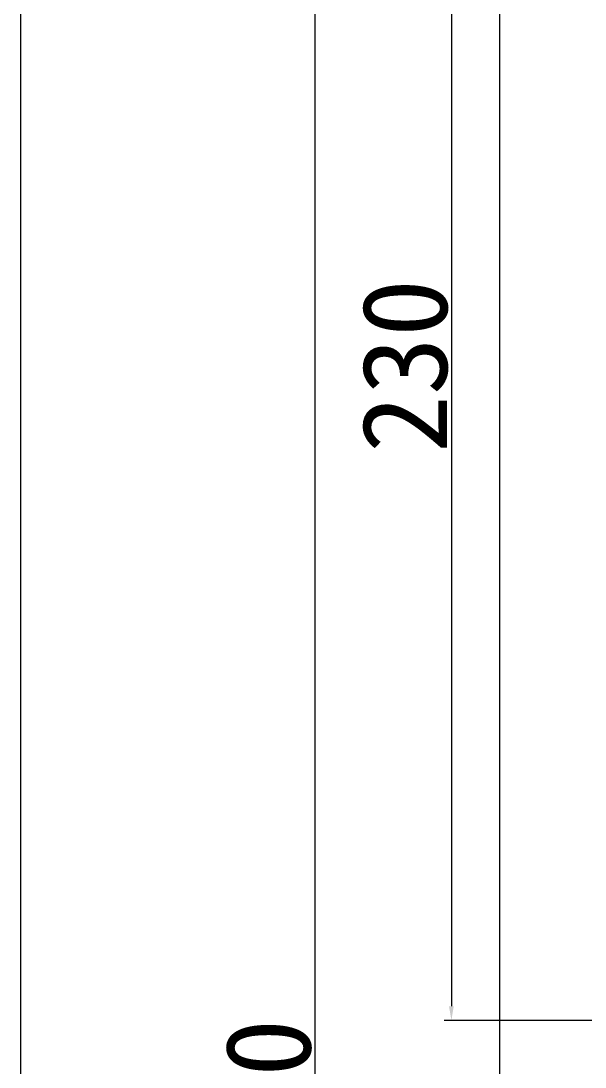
# Model space of a CAD drawing. Header units: millimetres. Extents: x 336 to 12810, y -1577 to 4105.
# Drawn here: x 10392.6 to 10491.7, y 1617.4 to 1801.2 of the extents above; entities that cross this region are included whole.
import ezdxf

# ---------------------------------------------------------------- set-up
doc = ezdxf.new("R2010")
doc.units = ezdxf.units.MM
doc.styles.get("Standard").update_dxf_attribs({"font": ''})
doc.styles.get('Standard').set_extended_font_data('SimSun')
doc.dimstyles.new('ISO-25', dxfattribs={"dimtxt": 2.5, "dimasz": 2.5, "dimexe": 1.25, "dimexo": 0.625, "dimtad": 1, "dimtxsty": 'Standard', "dimcen": 2.5, "dimadec": 0, "dimazin": 0, "dimtfac": 1, "dimtmove": 0, "dimatfit": 3, "dimfxl": 1, "dimarcsym": 0})

# ---------------------------------------------------------------- blocks, each defined once
blk = doc.blocks.new('*D900')
at = {"color": 0, "lineweight": -2}
for p, q in [((10476.09, 1855.54), (10442.96, 1855.54)), ((10444.21, 1853.04), (10444.21, 1368.04)), ((10476.09, 1365.54), (10442.96, 1365.54))]:
    blk.add_line(p, q, dxfattribs=at)
at = {"color": 0}
for points in [[(10444.62, 1853.04), (10443.79, 1853.04), (10444.21, 1855.54)], [(10443.79, 1368.04), (10444.62, 1368.04), (10444.21, 1365.54)]]:
    blk.add_solid(points, dxfattribs=at)
at = {"layer": 'Defpoints', "color": 0}
for p in [(10476.72, 1855.54), (10444.21, 1365.54), (10476.72, 1365.54)]:
    blk.add_point(p, dxfattribs=at)
at = {"color": 0, "insert": (10436.08, 1610.54), "char_height": 2.5, "attachment_point": 5, "rotation": 90}
blk.add_mtext('{\\H6x;490}', dxfattribs=at)
blk = doc.blocks.new('*D909')
at = {"color": 0, "lineweight": -2}
for p, q in [((10506.09, 1855.54), (10466.96, 1855.54)), ((10468.21, 1853.04), (10468.21, 1628.04)), ((10506.09, 1625.54), (10466.96, 1625.54))]:
    blk.add_line(p, q, dxfattribs=at)
at = {"color": 0}
for points in [[(10468.62, 1853.04), (10467.79, 1853.04), (10468.21, 1855.54)], [(10467.79, 1628.04), (10468.62, 1628.04), (10468.21, 1625.54)]]:
    blk.add_solid(points, dxfattribs=at)
at = {"layer": 'Defpoints', "color": 0}
for p in [(10506.72, 1855.54), (10468.21, 1625.54), (10506.72, 1625.54)]:
    blk.add_point(p, dxfattribs=at)
at = {"color": 0, "insert": (10460.08, 1740.54), "char_height": 2.5, "attachment_point": 5, "rotation": 90}
blk.add_mtext('{\\H6x;230}', dxfattribs=at)

msp = doc.modelspace()

# ---------------------------------------------------------------- linework, layer by layer
at = {"color": 1}
msp.add_lwpolyline([(10392.589, 1948.152), (11572.212, 1948.152), (11572.212, 1252.413), (10392.589, 1252.413)], close=True, dxfattribs=at)
msp.add_lwpolyline([(10476.716, 1855.542), (11476.716, 1855.542), (11476.716, 1365.542), (10476.716, 1365.542)], close=True)

# ---------------------------------------------------------------- dimensions: what is measured, and where the dimension line sits
dim = msp.add_linear_dim(base=(10444.205, 1365.542), p1=(10476.716, 1855.542), p2=(10476.716, 1365.542), angle=90, text='{\\H6x;<>}', dimstyle='ISO-25')
dim.commit()
dim.dimension.update_dxf_attribs({"geometry": '*D900', "text_midpoint": (10436.08, 1610.542)})
dim = msp.add_linear_dim(base=(10468.207, 1625.542), p1=(10506.716, 1855.542), p2=(10506.716, 1625.542), angle=90, text='{\\H6x;<>}', dimstyle='ISO-25')
dim.commit()
dim.dimension.update_dxf_attribs({"geometry": '*D909', "text_midpoint": (10468.207, 1740.542), "dimtype": 160})

doc.saveas('drawing.dxf')
